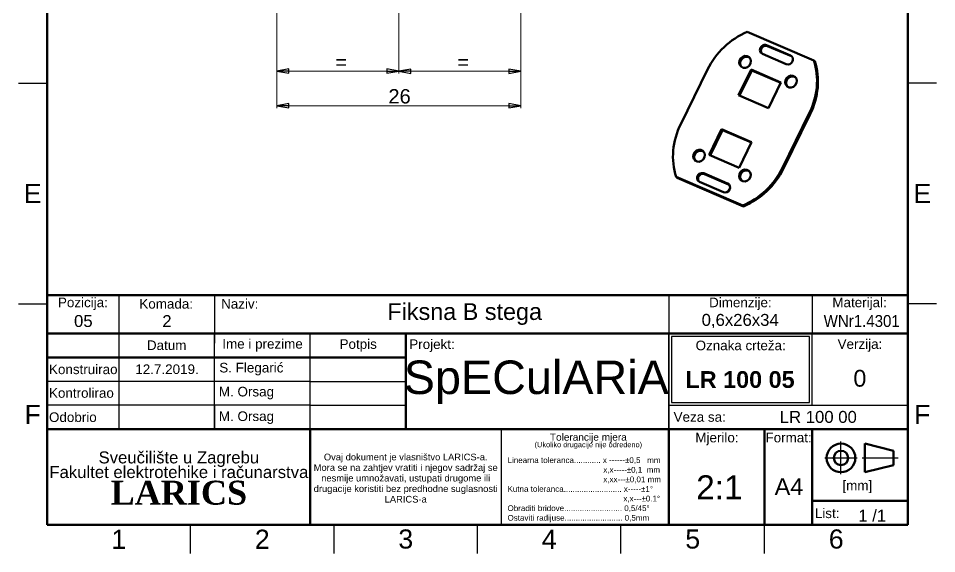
# Model space of a CAD drawing. Header units: millimetres. Extents: x 0 to 103, y 2 to 146.
# Drawn here: x 7 to 103, y 2 to 57.9 of the extents above; entities that cross this region are included whole.
import ezdxf
from ezdxf.enums import TextEntityAlignment as Align

# ---------------------------------------------------------------- set-up
doc = ezdxf.new("R2010")
doc.units = ezdxf.units.MM
doc.header["$LTSCALE"] = 0.5
for name, color, linetype, lineweight in [('Dimensions(INTECO)', 7, 'Continuous', 25), ('Sketch Geometry(INTECO)', 7, 'Continuous', 50), ('Symbols(INTECO)', 7, 'Continuous', 18)]:
    doc.layers.add(name, color=color, linetype=linetype, lineweight=lineweight)
doc.layers.add('Visible Edges(INTECO)', color=7, linetype='Continuous', lineweight=50, true_color=0x262659)
doc.styles.add('Current-ISO-INTECO', font='arial.ttf')
doc.styles.add('Current-ISO-INTECODimensionsText', font='arial.ttf')
doc.styles.add('Text Style101', font='arial.ttf')
doc.styles.add('Text Style102', font='arialbd.ttf')
doc.styles.add('Text Style108', font='arial.ttf', dxfattribs={"width": 0.9})
doc.styles.add('Text Style40', font='arial.ttf')
doc.styles.add('Text Style77', font='arial.ttf')
doc.styles.add('Text Style81', font='arial.ttf')
doc.dimstyles.new('ISO - INTECO', dxfattribs={"dimscale": 0.5, "dimtxt": 3, "dimasz": 2.5, "dimexe": 0.5, "dimexo": 0, "dimgap": 0.4, "dimtad": 1, "dimrnd": 1e-08, "dimzin": 0, "dimtxsty": 'Current-ISO-INTECODimensionsText', "dimblk": 'Filled-3', "dimcen": 0.09, "dimdle": 7, "dimclrd": 7, "dimclre": 7, "dimclrt": 7, "dimadec": 1, "dimazin": 0, "dimtfac": 0.666667, "dimtmove": 0, "dimatfit": 3, "dimfxl": 1, "dimtolj": 1, "dimlwd": 15, "dimlwe": 15, "dimarcsym": 0})

# ---------------------------------------------------------------- blocks, each defined once
blk = doc.blocks.new('Borders INTECO Okvir')
at = {"layer": 'Sketch Geometry(INTECO)'}
for p, q in [((20, 287), (20, 10)), ((200, 10), (200, 287)), ((20, 10), (200, 10))]:
    blk.add_line(p, q, dxfattribs=at)
at = {"layer": 'Sketch Geometry(INTECO)', "lineweight": 25}
for p, q in [((14, 102.33), (20, 102.33)), ((206, 102.33), (200, 102.33)), ((14, 56.17), (20, 56.17)), ((206, 56.17), (200, 56.17)), ((50, 4), (50, 10)), ((80, 4), (80, 10)), ((110, 4), (110, 10)), ((140, 4), (140, 10)), ((170, 4), (170, 10))]:
    blk.add_line(p, q, dxfattribs=at)
at = {"layer": 'Symbols(INTECO)', "color": 7, "char_height": 4, "style": 'Current-ISO-INTECO'}
for s, insert, attachment_point in [('\\fArial|b0|i0;\\H4.0000;E', (17, 79.25), 5), ('\\fArial|b0|i0;\\H4.0000;E', (203, 79.25), 5), ('\\fArial|b0|i0;\\H4.0000;F', (17, 33.08), 5), ('\\fArial|b0|i0;\\H4.0000;F', (203, 33.08), 5), ('\\fArial|b0|i0;\\H4.0000;1', (35, 5), 8), ('\\fArial|b0|i0;\\H4.0000;2', (65, 5), 8), ('\\fArial|b0|i0;\\H4.0000;3', (95, 5), 8), ('\\fArial|b0|i0;\\H4.0000;4', (125, 5), 8), ('\\fArial|b0|i0;\\H4.0000;5', (155, 5), 8), ('\\fArial|b0|i0;\\H4.0000;6', (185, 5), 8)]:
    blk.add_mtext(s, dxfattribs=dict(at, insert=insert, attachment_point=attachment_point))
blk = doc.blocks.new('Filled-3')
at = {"color": 0}
for p, q in [((0, 0), (-1, 0.18)), ((-1, 0.18), (-1, -0.18)), ((-1, 0), (0, 0)), ((-1, -0.18), (0, 0))]:
    blk.add_line(p, q, dxfattribs=at)
at = {"color": 0, "flags": 128}
blk.add_lwpolyline([(-1, -0.18), (0, 0), (-1, 0.18), (-1, -0.18)], dxfattribs=at)
at = {"color": 0}
blk.add_solid([(-1, -0.18), (0, 0), (-1, 0.18), (-1, -0.18)], dxfattribs=at)
blk = doc.blocks.new('*D38')
at = {"layer": 'Defpoints', "color": 0, "linetype": 'Continuous', "transparency": 16777216}
for p in [(34.025, 78.382), (46.775, 64.654), (46.775, 52.407)]:
    blk.add_point(p, dxfattribs=at)
at = {"layer": 'Dimensions(INTECO)', "color": 7, "linetype": 'Continuous', "lineweight": 15, "transparency": 16777216}
for p, q in [((34.025, 78.382), (34.025, 52.157)), ((46.775, 64.654), (46.775, 52.157)), ((35.275, 52.407), (45.525, 52.407))]:
    blk.add_line(p, q, dxfattribs=at)
at = {"layer": 'Dimensions(INTECO)', "color": 7, "linetype": 'Continuous', "lineweight": 15, "transparency": 16777216, "xscale": 1.25, "yscale": 1.25, "zscale": 1.25, "rotation": 180}
blk.add_blockref('Filled-3', (34.025, 52.407), dxfattribs=at)
at = {"layer": 'Dimensions(INTECO)', "color": 7, "linetype": 'Continuous', "lineweight": 15, "transparency": 16777216, "xscale": 1.25, "yscale": 1.25, "zscale": 1.25}
blk.add_blockref('Filled-3', (46.775, 52.407), dxfattribs=at)
at = {"layer": 'Dimensions(INTECO)', "color": 7, "linetype": 'Continuous', "lineweight": 18, "transparency": 16777216, "insert": (39.555, 54.107), "char_height": 1.5, "attachment_point": 1, "style": 'Current-ISO-INTECODimensionsText'}
blk.add_mtext('\\A1; \\fArial|b0|i0;\\H1.5000;=', dxfattribs=at)
blk = doc.blocks.new('*D39')
at = {"layer": 'Defpoints', "color": 0, "linetype": 'Continuous', "transparency": 16777216}
for p in [(59.525, 78.382), (46.775, 64.654), (59.525, 52.398)]:
    blk.add_point(p, dxfattribs=at)
at = {"layer": 'Dimensions(INTECO)', "color": 7, "linetype": 'Continuous', "lineweight": 15, "transparency": 16777216}
for p, q in [((59.525, 78.382), (59.525, 52.148)), ((46.775, 64.654), (46.775, 52.148)), ((48.025, 52.398), (58.275, 52.398))]:
    blk.add_line(p, q, dxfattribs=at)
at = {"layer": 'Dimensions(INTECO)', "color": 7, "linetype": 'Continuous', "lineweight": 15, "transparency": 16777216, "xscale": 1.25, "yscale": 1.25, "zscale": 1.25, "rotation": 180}
blk.add_blockref('Filled-3', (46.775, 52.398), dxfattribs=at)
at = {"layer": 'Dimensions(INTECO)', "color": 7, "linetype": 'Continuous', "lineweight": 15, "transparency": 16777216, "xscale": 1.25, "yscale": 1.25, "zscale": 1.25}
blk.add_blockref('Filled-3', (59.525, 52.398), dxfattribs=at)
at = {"layer": 'Dimensions(INTECO)', "color": 7, "linetype": 'Continuous', "lineweight": 18, "transparency": 16777216, "insert": (52.305, 54.098), "char_height": 1.5, "attachment_point": 1, "style": 'Current-ISO-INTECODimensionsText'}
blk.add_mtext('\\A1; \\fArial|b0|i0;\\H1.5000;=', dxfattribs=at)
blk = doc.blocks.new('*D40')
at = {"layer": 'Defpoints', "color": 0, "linetype": 'Continuous', "transparency": 16777216}
for p in [(34.025, 78.382), (59.525, 78.382), (59.525, 48.798)]:
    blk.add_point(p, dxfattribs=at)
at = {"layer": 'Dimensions(INTECO)', "color": 7, "linetype": 'Continuous', "lineweight": 15, "transparency": 16777216}
for p, q in [((34.025, 78.382), (34.025, 48.548)), ((59.525, 78.382), (59.525, 48.548)), ((35.275, 48.798), (58.275, 48.798))]:
    blk.add_line(p, q, dxfattribs=at)
at = {"layer": 'Dimensions(INTECO)', "color": 7, "linetype": 'Continuous', "lineweight": 15, "transparency": 16777216, "xscale": 1.25, "yscale": 1.25, "zscale": 1.25, "rotation": 180}
blk.add_blockref('Filled-3', (34.025, 48.798), dxfattribs=at)
at = {"layer": 'Dimensions(INTECO)', "color": 7, "linetype": 'Continuous', "lineweight": 15, "transparency": 16777216, "xscale": 1.25, "yscale": 1.25, "zscale": 1.25}
blk.add_blockref('Filled-3', (59.525, 48.798), dxfattribs=at)
at = {"layer": 'Dimensions(INTECO)', "color": 7, "linetype": 'Continuous', "lineweight": 18, "transparency": 16777216, "insert": (45.688, 50.529), "char_height": 1.5, "attachment_point": 1, "style": 'Current-ISO-INTECODimensionsText'}
blk.add_mtext('\\A1;26', dxfattribs=at)
blk = doc.blocks.new('Title Blocks LARICS Radionicka')
at = {"layer": 'Sketch Geometry(INTECO)'}
for p, q in [((9.74, 57.81), (9.74, 67.81)), ((9.74, 67.81), (24.74, 67.81)), ((24.74, 67.81), (44.74, 67.81)), ((44.74, 67.81), (139.74, 67.81)), ((139.74, 67.81), (169.74, 67.81)), ((169.74, 67.81), (189.74, 67.81)), ((189.74, 67.81), (189.74, 59.81)), ((9.74, 59.81), (9.74, 54.81)), ((24.74, 59.81), (9.74, 59.81)), ((44.74, 59.81), (24.74, 59.81)), ((64.74, 59.81), (44.74, 59.81)), ((64.74, 59.81), (84.74, 59.81)), ((84.74, 39.81), (84.74, 59.81)), ((84.74, 59.81), (139.74, 59.81)), ((139.74, 59.81), (189.74, 59.81)), ((189.74, 59.81), (189.74, 39.81)), ((9.74, 54.81), (9.74, 49.81)), ((24.74, 54.81), (9.74, 54.81)), ((44.74, 54.81), (24.74, 54.81)), ((64.74, 54.81), (44.74, 54.81)), ((64.74, 54.81), (84.74, 54.81)), ((9.74, 49.81), (9.74, 44.81)), ((9.74, 44.81), (9.74, 39.81)), ((84.74, 44.81), (84.74, 39.81)), ((64.74, 39.81), (9.74, 39.81)), ((9.74, 39.81), (9.74, 19.81)), ((64.74, 19.81), (64.74, 39.81)), ((139.74, 39.81), (64.74, 39.81)), ((64.74, 39.81), (64.74, 19.81)), ((139.74, 39.81), (84.74, 39.81)), ((139.74, 19.81), (139.74, 39.81)), ((159.74, 39.81), (139.74, 39.81)), ((139.74, 39.81), (139.74, 19.81)), ((189.74, 39.81), (139.74, 39.81)), ((159.74, 19.81), (159.74, 39.81)), ((169.74, 39.81), (159.74, 39.81)), ((159.74, 39.81), (159.74, 19.81)), ((169.74, 19.81), (169.74, 39.81)), ((189.74, 39.81), (169.74, 39.81)), ((169.74, 39.81), (169.74, 19.81)), ((189.74, 19.81), (189.74, 39.81)), ((180.74, 36.81), (180.74, 30.81)), ((180.74, 36.81), (186.74, 35.31)), ((186.74, 35.31), (186.74, 32.31)), ((180.74, 30.81), (186.74, 32.31)), ((169.74, 24.81), (189.74, 24.81)), ((9.74, 19.81), (64.74, 19.81)), ((64.74, 19.81), (139.74, 19.81)), ((139.74, 19.81), (159.74, 19.81)), ((159.74, 19.81), (169.74, 19.81)), ((169.74, 19.81), (189.74, 19.81))]:
    blk.add_line(p, q, dxfattribs=at)
at = {"layer": 'Sketch Geometry(INTECO)', "lineweight": 25}
for p, q in [((24.74, 67.81), (24.74, 57.8)), ((44.74, 67.81), (44.74, 57.8)), ((139.74, 67.81), (139.74, 59.81)), ((169.74, 67.81), (169.74, 59.81)), ((24.74, 59.81), (24.74, 54.81)), ((44.74, 54.81), (44.74, 59.81)), ((64.74, 54.81), (64.74, 59.81)), ((139.74, 59.81), (139.74, 39.81)), ((139.74, 39.81), (139.74, 59.81)), ((169.74, 44.81), (169.74, 59.81)), ((169.14, 59.21), (140.34, 59.21)), ((140.34, 59.21), (140.34, 45.41)), ((169.14, 45.41), (169.14, 59.21)), ((24.74, 54.81), (24.74, 49.81)), ((44.74, 49.81), (44.74, 54.81)), ((64.74, 49.81), (64.74, 54.81)), ((24.74, 49.81), (9.74, 49.81)), ((24.74, 49.81), (24.74, 44.81)), ((44.74, 49.81), (24.74, 49.81)), ((44.74, 44.81), (44.74, 49.81)), ((64.74, 49.81), (44.74, 49.81)), ((64.74, 44.81), (64.74, 49.81)), ((64.74, 49.81), (84.74, 49.81)), ((24.74, 44.81), (9.74, 44.81)), ((44.74, 44.81), (24.74, 44.81)), ((24.74, 44.81), (24.74, 39.81)), ((44.74, 39.81), (44.74, 44.81)), ((64.74, 44.81), (44.74, 44.81)), ((44.74, 44.81), (44.74, 39.81)), ((64.74, 39.81), (64.74, 44.81)), ((64.74, 44.81), (84.74, 44.81)), ((139.74, 44.81), (189.74, 44.81)), ((140.34, 45.41), (169.14, 45.41)), ((104.74, 19.81), (104.74, 39.81))]:
    blk.add_line(p, q, dxfattribs=at)
at = {"layer": 'Sketch Geometry(INTECO)', "linetype": 'Continuous', "lineweight": 25}
for p, q in [((175.74, 30.4), (175.74, 37.25)), ((172.36, 33.81), (179.15, 33.81)), ((180.18, 33.81), (187.72, 33.81))]:
    blk.add_line(p, q, dxfattribs=at)
at = {"layer": 'Sketch Geometry(INTECO)'}
for radius in [3, 1.5]:
    blk.add_circle((175.74, 33.81), radius, dxfattribs=at)
at = {"layer": 'Symbols(INTECO)', "color": 7, "style": 'Current-ISO-INTECO'}
for s, insert, char_height, width, attachment_point in [('Pozicija:', (17.24, 66), 2.007, 15.1495, 5), ('Dimenzije:', (154.71, 66), 2.007, 28.4296, 5), ('Materijal:', (179.63, 66), 2.007, 18.4679, 5), ('Komada:', (34.65, 66), 2.007, 19.3631, 5), ('Datum', (34.75, 57.35), 2.007, 20.0481, 5), ('Ime i prezime', (54.8, 57.35), 2.0066, 20.0481, 5), ('Potpis', (74.8, 57.3), 2.007, 20.1445, 5), ('Projekt:', (85.48, 57.27), 2.007, 16.0912, 4), ('Oznaka crteža:', (154.77, 57.3), 2.0066, 29.9734, 5), ('Verzija:', (179.71, 57.3), 2.007, 19.8632, 5), ('Konstruirao', (10.15, 52.31), 2.0066, 14.8433, 4), ('Kontrolirao', (10.15, 47.37), 2.0066, 14.8433, 4), ('Odobrio', (10.15, 42.31), 2.007, 14.8433, 4), ('Veza sa:', (140.75, 42.36), 2.007, 16.7091, 4), ('Mjerilo:', (149.81, 39.07), 2.007, 19.68, 2), ('Format:', (164.79, 39.07), 2.007, 9.8587, 2), ('[mm]', (176.05, 29.06), 2.007, 6.2278, 1), ('List:', (170.28, 22.23), 2.007, 5.4215, 4)]:
    blk.add_mtext(s, dxfattribs=dict(at, insert=insert, char_height=char_height, width=width, attachment_point=attachment_point))
at = {"layer": 'Symbols(INTECO)', "color": 7, "insert": (50.03, 66), "char_height": 2.007, "attachment_point": 5, "style": 'Current-ISO-INTECO'}
blk.add_mtext('Naziv:', dxfattribs=at)
at = {"layer": 'Symbols(INTECO)', "color": 7, "style": 'Current-ISO-INTECO'}
for s, insert, char_height, width, attachment_point, line_spacing_factor in [('{\\H0.74753x;Tolerancije mjera\\P\\H0.73333x;(Ukoliko drugacije nije odredeno)\\H1.4403x; }', (122.92, 37.31), 2.0066, 44.5938, 5, 0.706078), ('{\\H1.24589x;Sveučilište u Zagrebu\\PFakultet elektrotehike i računarstva\\H1.40478x; \\H0.71186x;\\P\\fGeorgia|b1|i0|c0|p18;\\H2x;LARICS\\H1.21393x; }', (37.3, 29.57), 2.0066, 69.724, 5, 0.733889), ('\\fArial|b0|i0;\\H1.4000;Ovaj dokument je vlasništvo LARICS-a.\\PMora se na zahtjev vratiti i njegov sadržaj se nesmije umnožavati, ustupati drugome ili drugacije koristiti bez predhodne suglasnosti LARICS-a', (84.73, 29.58), 1.4, 40.0328, 5, 0.944221), ('\\fArial|b0|i0;\\H1.2000;Linearna toleranca............ x ------\\fAIGDT|b0|i0;\\H1.2000;`\\fArial|b0|i0;\\H1.2000;0,5   mm\\P                                           x,x-----\\fAIGDT|b0|i0;\\H1.2000;`\\fArial|b0|i0;\\H1.2000;0,1  mm\\P                                           x,xx---\\fAIGDT|b0|i0;\\H1.2000;`\\fArial|b0|i0;\\H1.2000;0,01 mm\\PKutna toleranca.......................... x-----\\fAIGDT|b0|i0;\\H1.2000;`\\fArial|b0|i0;\\H1.2000;1\\fAIGDT|b0|i0;\\H1.2000;~\\P\\fArial|b0|i0;\\H1.2000;                                                    x,x---\\fAIGDT|b0|i0;\\H1.2000;`\\fArial|b0|i0;\\H1.2000;0.1\\fAIGDT|b0|i0;\\H1.2000;~\\P\\fArial|b0|i0;\\H1.2000;Obraditi bridove.......................... 0,5/45\\fAIGDT|b0|i0;\\H1.2000;~\\P\\fArial|b0|i0;\\H1.2000;Ostaviti radijuse.......................... 0,5mm', (106.02, 27.14), 1.2, 32.6482, 4, 1.0033), ('\\fArial|b0|i0;\\H2.5000;1 /1 ', (182.27, 21.73), 2.5, 16.21, 5, 0.708166)]:
    blk.add_mtext(s, dxfattribs=dict(at, insert=insert, char_height=char_height, width=width, attachment_point=attachment_point, line_spacing_factor=line_spacing_factor))
at = {"layer": 'Symbols(INTECO)', "color": 7}
for tag, p, height, style in [('TITLE_001', (80.9, 62.64), 3.5, 'Text Style40'), ('Pozicija_001', (15.38, 61.17), 2.5, 'Text Style77'), ('Komada_001', (33.84, 61.15), 2.5, 'Text Style77'), ('Gabariti_001', (146.61, 61.4), 2.5, 'Text Style77'), ('PROJECT_001', (84.32, 47.16), 7, 'Text Style101'), ('CREATION_DATE_001', (28.19, 51.34), 2.01, 'Current-ISO-INTECO'), ('AUTHOR_001', (45.75, 51.67), 2.01, 'Current-ISO-INTECO'), ('PART_NUMBER_001', (143.22, 48.44), 3.5, 'Text Style102'), ('REVISION_NUMBER_001', (178.33, 48.7), 3.5, 'Text Style40'), ('CHECKED_BY_001', (45.66, 46.66), 2.01, 'Current-ISO-INTECO'), ('ENG_APPROVED_BY_001', (45.66, 41.52), 2.01, 'Current-ISO-INTECO'), ('Veza_sa_001', (162.94, 41.13), 2.5, 'Text Style77'), ('<Mjerilo>_001', (145.47, 25.18), 5, 'Text Style81'), ('Sheet_Size_001', (161.88, 26.08), 3.5, 'Text Style40')]:
    blk.add_attdef(tag, p, '', height=height, dxfattribs=dict(at, style=style))
at = {"layer": 'Symbols(INTECO)', "color": 7, "style": 'Text Style108', "width": 0.9}
blk.add_attdef('MATERIAL_001', (172.13, 61.17), '', height=2.5, dxfattribs=at)
at = {"layer": 'Symbols(INTECO)', "color": 7, "style": 'Current-ISO-INTECO'}
for tag, p in [('CHECKED_DATE', (34.71, 47.3)), ('ENG_APPROVAL_DATE', (34.77, 42.34))]:
    blk.add_attdef(tag, text='', height=2.01, dxfattribs=at).set_placement(p, align=Align.MIDDLE_CENTER)

msp = doc.modelspace()

# ---------------------------------------------------------------- linework, layer by layer
at = {"layer": 'Visible Edges(INTECO)'}
for p, q in [((90.173, 53.531), (83.209, 56.518)), ((87.724, 54.041), (85.22, 55.115)), ((87.824, 53.958), (85.32, 55.032)), ((84.782, 54.223), (87.285, 53.149)), ((90.273, 53.448), (90.173, 53.531)), ((76.248, 46.878), (79.044, 52.57)), ((83.593, 52.573), (82.278, 49.897)), ((82.394, 49.847), (83.693, 52.49)), ((83.593, 52.573), (83.693, 52.49)), ((86.722, 51.231), (83.593, 52.573)), ((86.706, 51.198), (83.693, 52.49)), ((86.722, 51.231), (85.407, 48.555)), ((85.407, 48.555), (82.278, 49.897)), ((86.888, 42.313), (89.684, 48.006)), ((89.785, 47.923), (86.988, 42.231)), ((80.525, 46.329), (79.211, 43.653)), ((79.327, 43.603), (80.625, 46.246)), ((80.525, 46.329), (80.625, 46.246)), ((83.655, 44.986), (80.525, 46.329)), ((83.638, 44.954), (80.625, 46.246)), ((83.655, 44.986), (82.34, 42.31)), ((79.211, 43.653), (82.34, 42.31)), ((75.76, 41.353), (82.723, 38.366)), ((75.86, 41.27), (75.76, 41.353)), ((81.151, 40.66), (78.647, 41.734)), ((81.251, 40.578), (78.747, 41.652)), ((82.823, 38.283), (75.86, 41.27)), ((78.209, 40.842), (80.712, 39.768)), ((82.723, 38.366), (82.823, 38.283))]:
    msp.add_line(p, q, dxfattribs=at)
for centre, major_axis, start_param, end_param in [((85.303, 49.885), (4.776, 5.783), 1.042447, 1.828996), ((85.001, 54.669), (0.318, 0.386), 0.2582, 3.399793), ((85.101, 54.586), (-0.318, -0.386), 3.399793, 6.138466), ((83.077, 53.294), (-0.414, -0.501), 3.252756, 6.172022), ((87.505, 53.595), (0.318, 0.386), 3.399793, 6.541385), ((87.605, 53.512), (0.318, 0.386), 0.144719, 0.2582), ((83.426, 50.691), (4.776, 5.783), 4.970589, 5.757138), ((83.526, 50.608), (-4.776, -5.783), 1.828996, 2.615546), ((87.876, 51.236), (0.414, 0.501), 0.111163, 3.03043), ((82.507, 44.193), (4.776, 5.783), 1.828996, 2.615546), ((78.257, 43.482), (-0.414, -0.501), 3.252756, 6.172022), ((80.629, 44.998), (4.776, 5.783), 4.18404, 4.970589), ((78.428, 41.288), (0.318, 0.386), 0.2582, 3.399793), ((78.528, 41.206), (-0.318, -0.386), 3.399793, 6.138466), ((83.056, 41.424), (0.414, 0.501), 0.111163, 3.03043), ((80.73, 44.916), (-4.776, -5.783), 1.042447, 1.828996), ((80.932, 40.214), (0.318, 0.386), 3.399793, 6.541385), ((81.032, 40.132), (0.318, 0.386), 0.144719, 0.2582)]:
    msp.add_ellipse(centre, major_axis=major_axis, ratio=0.901272, start_param=start_param, end_param=end_param, dxfattribs=at)
for centre in [(82.977, 53.377), (87.776, 51.319), (78.157, 43.565), (82.955, 41.506)]:
    msp.add_ellipse(centre, major_axis=(-0.414, -0.501), ratio=0.901272, dxfattribs=at)

# ---------------------------------------------------------------- block references
at = {"xscale": 0.5, "yscale": 0.5, "zscale": 0.5}
msp.add_blockref('Borders INTECO Okvir', (0, 0), dxfattribs=at)
msp.add_blockref('Title Blocks LARICS Radionicka', (5.129, -4.907), dxfattribs=at).add_auto_attribs({'Sheet_Size_001': 'A4', '<Mjerilo>_001': '2:1', 'CREATION_DATE_001': '12.7.2019.', 'AUTHOR_001': 'S. Flegarić', 'CHECKED_BY_001': 'M. Orsag', 'ENG_APPROVED_BY_001': 'M. Orsag', 'PROJECT_001': 'SpECulARiA', 'PART_NUMBER_001': 'LR 100 05', 'REVISION_NUMBER_001': '0', 'Veza_sa_001': 'LR 100 00', 'TITLE_001': 'Fiksna B stega', 'MATERIAL_001': 'WNr1.4301', 'Pozicija_001': '05', 'Komada_001': '2', 'Gabariti_001': '0,6x26x34'})

# ---------------------------------------------------------------- dimensions: what is measured, and where the dimension line sits
at = {"layer": 'Dimensions(INTECO)', "color": 7, "linetype": 'Continuous', "lineweight": 18}
for base, p1, p2, picture, middle in [((46.775, 52.407), (34.025, 78.382), (46.775, 64.654), '*D38', (40.4, 52.407)), ((59.525, 52.398), (46.775, 64.654), (59.525, 78.382), '*D39', (53.15, 52.398))]:
    dim = msp.add_linear_dim(base=base, p1=p1, p2=p2, text=' \\fArial|b0|i0;\\H1.5000;=', dimstyle='ISO - INTECO', override={"dimgap": 0.4, "dimdec": 2, "dimtol": 0, "dimlim": 0, "dimtp": 0, "dimtm": 0, "dimtdec": 2, "dimtofl": 0, "dimatfit": 1}, dxfattribs=at)
    dim.commit()
    dim.dimension.update_dxf_attribs({"geometry": picture, "text_midpoint": middle, "dimtype": 160})
dim = msp.add_linear_dim(base=(59.525072603, 48.797684474), p1=(34.025072603, 78.382297446), p2=(59.525072603, 78.382297446), dimstyle='ISO - INTECO', override={"dimgap": 0.4, "dimdec": 0, "dimtol": 0, "dimlim": 0, "dimtp": 0, "dimtm": 0, "dimtdec": 0, "dimtofl": 0, "dimatfit": 1}, dxfattribs=at)
dim.commit()
dim.dimension.update_dxf_attribs({"geometry": '*D40', "text_midpoint": (46.775072603, 48.797684474), "dimtype": 160})

doc.saveas('drawing.dxf')
